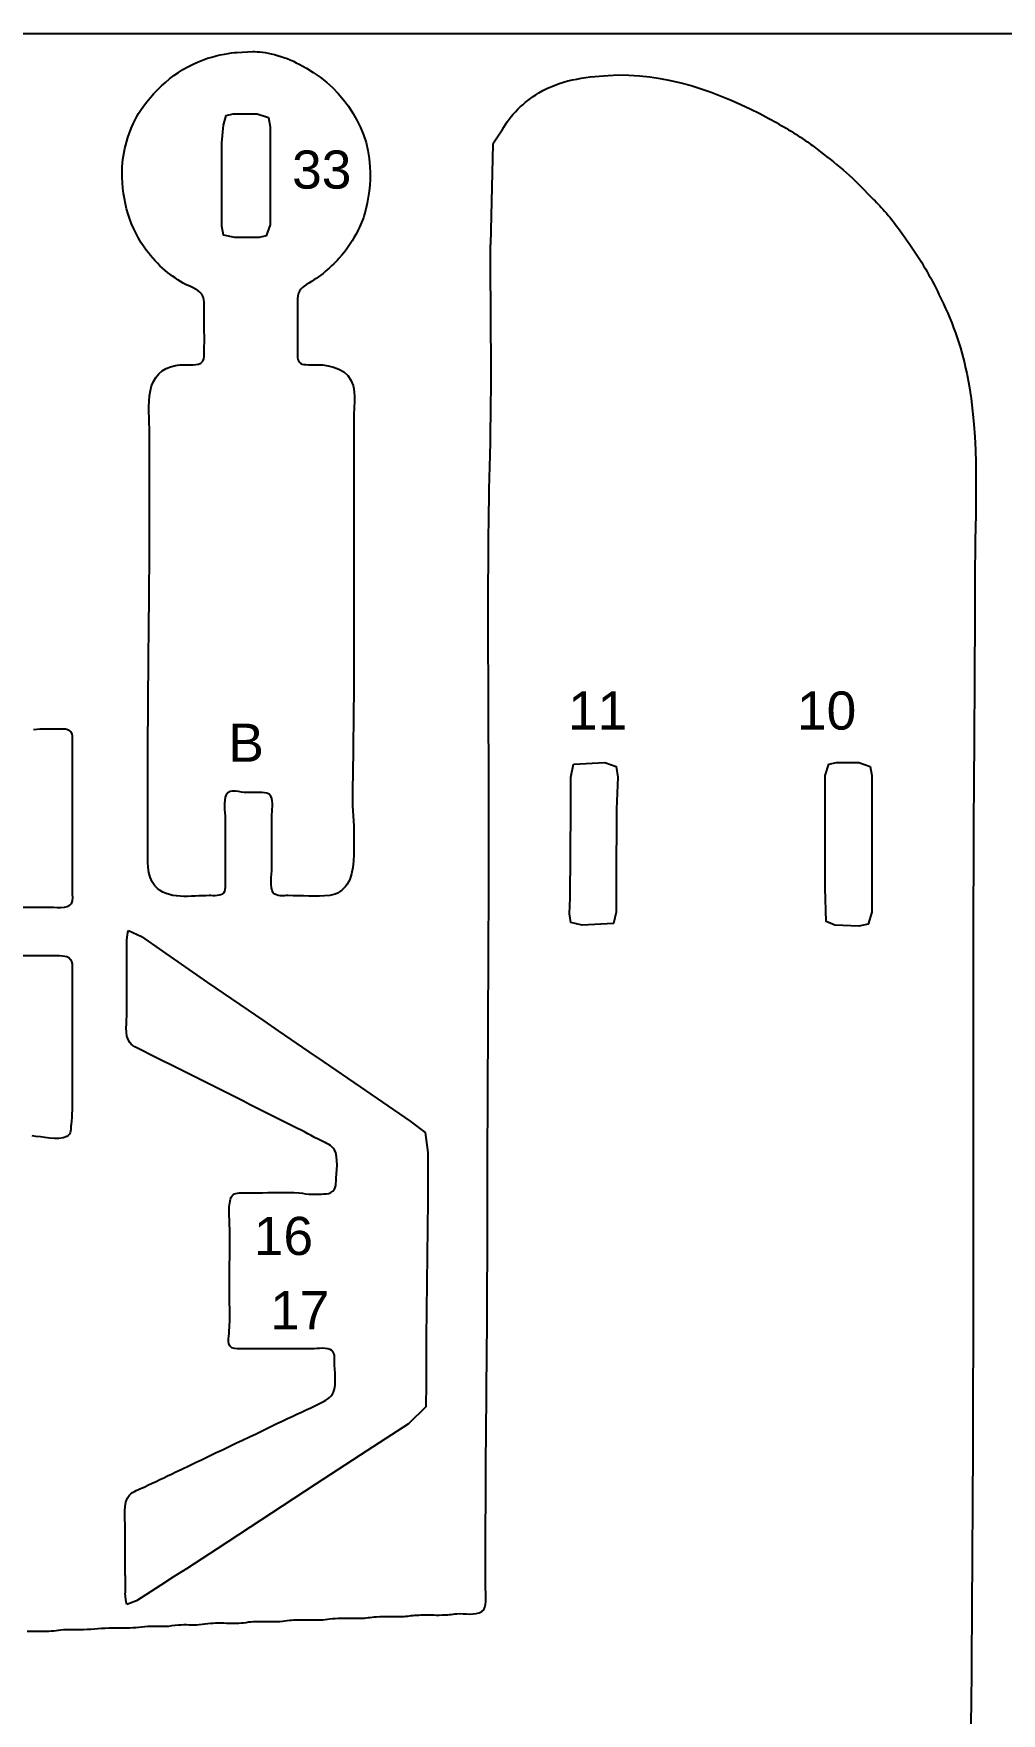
# Model space of a CAD drawing. Header units: millimetres. Extents: x 0 to 325, y 0 to 235.
# Drawn here: x 120.5 to 183.9, y 124.9 to 235 of the extents above; entities that cross this region are included whole.
import ezdxf
from ezdxf.enums import TextEntityAlignment as Align

# ---------------------------------------------------------------- set-up
doc = ezdxf.new("R2010")
doc.units = ezdxf.units.MM
for name, color, linetype in [('Cut', 7, 'Continuous'), ('Stege', 5, 'Continuous'), ('Text', 1, 'Continuous')]:
    doc.layers.add(name, color=color, linetype=linetype)
doc.styles.add('textstyle41', font='')
doc.styles.add('textstyle43', font='')
doc.styles.add('textstyle44', font='')
doc.styles.add('textstyle47', font='')
doc.styles.add('textstyle8', font='')
doc.styles.add('textstyle9', font='')
doc.styles.get('textstyle41').set_extended_font_data('Arial')
doc.styles.get('textstyle43').set_extended_font_data('Arial')
doc.styles.get('textstyle44').set_extended_font_data('Arial')
doc.styles.get('textstyle47').set_extended_font_data('Arial')
doc.styles.get('textstyle8').set_extended_font_data('Arial')
doc.styles.get('textstyle9').set_extended_font_data('Arial')

msp = doc.modelspace()

# ---------------------------------------------------------------- linework, layer by layer
at = {"layer": 'Cut'}
for p, q in [((0, 235), (325, 235)), ((151.21, 228.67), (150.58, 227.76)), ((150.58, 227.76), (150.44, 221.18))]:
    msp.add_line(p, q, dxfattribs=at)
for points in [[(133.12, 229.64), (133.58, 229.74), (135.16, 229.74), (135.9, 229.5), (136.01, 228.9), (136.01, 227.95), (136.01, 223.53), (136, 222.47), (135.74, 221.74), (135.27, 221.63), (133.69, 221.63), (132.95, 221.8), (132.84, 222.37), (132.84, 223.31), (132.84, 227.85), (132.95, 229.01)], [(155.88, 187.12), (157.92, 187.23), (158.66, 186.98), (158.77, 186.28), (158.69, 184.17), (158.68, 179.43), (158.66, 177.42), (158.49, 176.69), (156.45, 176.58), (155.71, 176.75), (155.61, 177.32), (155.66, 178.37), (155.71, 184.17), (155.71, 186.28)], [(172.61, 187.12), (173.1, 187.23), (174.58, 187.23), (175.32, 186.98), (175.42, 186.38), (175.42, 184.91), (175.42, 179.64), (175.42, 177.42), (175.18, 176.63), (174.58, 176.51), (173, 176.58), (172.43, 176.82), (172.37, 179), (172.37, 184.17), (172.37, 186.38)]]:
    msp.add_lwpolyline(points, close=True, dxfattribs=at)
for points in [[(128.1, 203.29), (128.1, 208.77)], [(141.49, 206.76), (141.49, 195.38)], [(127.99, 181.68), (127.99, 187.37)], [(123.03, 186.7), (123.03, 180.48), (123.03, 178.79)], [(133.05, 183.57), (133.05, 180.09)], [(136.11, 180.3), (136.11, 183.68)], [(121.45, 177.74), (118.18, 177.74)], [(126.72, 176.22), (127.57, 175.84), (128.94, 174.87), (131.89, 172.81), (135.58, 170.31), (136.53, 169.65), (138.53, 168.28), (139.48, 167.63), (141.9, 165.98), (145.17, 163.74), (146.16, 162.99), (146.33, 161.67), (146.33, 158.51), (146.22, 149.55), (146.22, 146.49), (146.19, 145.02), (145.06, 143.9), (143.59, 142.94), (141.9, 141.84), (138.95, 139.91), (132.52, 135.7), (130.52, 134.4), (129.67, 133.86), (128.83, 133.32), (127.25, 132.29), (126.62, 132.05)], [(126.62, 170.84), (126.62, 174.11)], [(123.03, 171.84), (123.03, 165.41)], [(138.74, 148.81), (135.16, 148.81)], [(126.51, 133.95), (126.51, 137.11)], [(150.12, 133.05), (150.12, 137.16)]]:
    msp.add_lwpolyline(points, dxfattribs=at)
for points in [[(127.51, 229.96), (128.53, 231.51), (130.1, 232.79), (131.9, 233.38)], [(131.9, 233.38), (132.62, 233.62), (133.48, 233.75), (133.82, 233.77)], [(134.87, 233.82), (135.54, 233.84), (136.94, 233.56), (137.9, 232.99)], [(137.9, 232.99), (140.46, 231.74), (142.41, 229.15), (142.54, 226.27)], [(158.14, 232.26), (161.78, 232.5), (165.49, 231.17), (168.68, 229.44)], [(153.6, 231.11), (154.96, 231.95), (156.59, 232.16), (158.14, 232.26)], [(152.23, 230.04), (152.65, 230.45), (153.1, 230.8), (153.6, 231.11)], [(126.31, 226.27), (126.37, 227.5), (126.83, 228.94), (127.51, 229.96)], [(151.21, 228.67), (151.46, 229.2), (151.82, 229.62), (152.23, 230.04)], [(168.68, 229.44), (169.55, 228.96), (170.41, 228.46), (171.21, 227.9)], [(171.21, 227.9), (171.5, 227.69), (171.77, 227.48), (172.05, 227.26)], [(172.05, 227.26), (172.61, 226.83), (173.2, 226.37), (173.74, 225.9)], [(127.75, 221), (126.68, 222.53), (126.23, 224.4), (126.31, 226.27)], [(142.54, 226.27), (142.59, 225.19), (142.47, 224.13), (142.16, 223.1)], [(173.74, 225.9), (174.29, 225.41), (174.8, 224.86), (175.32, 224.34)], [(175.32, 224.34), (175.6, 224.06), (175.88, 223.8), (176.14, 223.5)], [(176.14, 223.5), (176.79, 222.78), (177.35, 221.97), (177.91, 221.18)], [(142.16, 223.1), (142.03, 222.65), (141.84, 222.26), (141.61, 221.84)], [(141.61, 221.84), (141.3, 221.26), (140.95, 220.76), (140.51, 220.26)], [(128.94, 219.63), (128.48, 220.06), (128.11, 220.49), (127.75, 221)], [(140.51, 220.26), (140.28, 219.99), (140.02, 219.77), (139.76, 219.53)], [(150.41, 207.37), (150.53, 211.95), (150.44, 216.58), (150.44, 221.18)], [(177.91, 221.18), (178.65, 220.14), (179.26, 219.06), (179.82, 217.91)], [(130.31, 218.65), (129.82, 218.94), (129.37, 219.24), (128.94, 219.63)], [(139.76, 219.53), (139.37, 219.19), (138.97, 218.92), (138.54, 218.65)], [(131.52, 217.92), (131.23, 218.3), (130.7, 218.42), (130.31, 218.65)], [(138.54, 218.65), (138.09, 218.38), (137.83, 218.18), (137.8, 217.62)], [(131.68, 216.88), (131.68, 217.23), (131.73, 217.62), (131.52, 217.92)], [(131.68, 214.14), (131.7, 214.95), (131.68, 216.05), (131.68, 216.88)], [(137.8, 217.62), (137.76, 216.6), (137.8, 215.38), (137.8, 214.35)], [(179.82, 217.91), (180.63, 216.3), (181.28, 214.53), (181.64, 212.75)], [(131.58, 213.54), (131.7, 213.73), (131.68, 213.93), (131.68, 214.14)], [(137.8, 214.35), (137.8, 214.08), (137.74, 213.67), (137.91, 213.47)], [(128.15, 211.61), (128.31, 212.48), (128.92, 213.09), (129.79, 213.25)], [(129.79, 213.25), (130.15, 213.32), (130.59, 213.29), (130.95, 213.3)], [(130.95, 213.3), (131.18, 213.31), (131.43, 213.32), (131.58, 213.54)], [(137.91, 213.47), (138.02, 213.33), (138.17, 213.32), (138.33, 213.31)], [(138.33, 213.31), (138.55, 213.29), (138.83, 213.3), (139.06, 213.3)], [(139.06, 213.3), (140.02, 213.3), (141.16, 212.98), (141.44, 211.93)], [(181.64, 212.75), (182.54, 208.35), (182.17, 203.72), (182.17, 199.25)], [(128.1, 208.77), (128.1, 209.69), (127.98, 210.71), (128.15, 211.61)], [(141.44, 211.93), (141.6, 211.35), (141.49, 210.73), (141.49, 210.14)], [(141.49, 210.14), (141.48, 209.01), (141.49, 207.89), (141.49, 206.76)], [(150.33, 183.65), (150.33, 191.55), (150.2, 199.49), (150.41, 207.37)], [(127.99, 187.37), (127.99, 192.68), (128.1, 197.97), (128.1, 203.29)], [(182.17, 199.25), (182.17, 191.98), (182.07, 184.7), (182.07, 177.43)], [(141.49, 195.38), (141.49, 191.93), (141.45, 188.49), (141.39, 185.05)], [(120.5, 189.4), (121.05, 189.47), (121.65, 189.44), (122.19, 189.44)], [(122.19, 189.44), (122.42, 189.44), (122.76, 189.48), (122.92, 189.27)], [(122.92, 189.27), (123.07, 189.08), (123.03, 188.83), (123.03, 188.6)], [(123.03, 188.6), (123.04, 188.03), (123.03, 187.29), (123.03, 186.7)], [(133.12, 185.12), (132.92, 184.72), (133.05, 184.02), (133.05, 183.57)], [(134.43, 185.26), (134.1, 185.26), (133.34, 185.56), (133.12, 185.12)], [(135.48, 185.26), (135.24, 185.27), (134.7, 185.26), (134.43, 185.26)], [(136.05, 185.02), (135.92, 185.27), (135.68, 185.25), (135.48, 185.26)], [(136.11, 183.68), (136.11, 184.06), (136.22, 184.67), (136.05, 185.02)], [(141.39, 185.05), (141.37, 184.18), (141.51, 183.3), (141.49, 182.41)], [(150.23, 154.66), (150.23, 164.33), (150.33, 174), (150.33, 183.65)], [(128.45, 179.15), (127.88, 179.82), (127.99, 180.86), (127.99, 181.68)], [(141.49, 182.41), (141.46, 181.48), (141.59, 180.02), (141.04, 179.25)], [(133.05, 180.09), (133.05, 179.79), (133.07, 179.43), (133.05, 179.15)], [(136.22, 178.68), (135.95, 179.03), (136.11, 179.88), (136.11, 180.3)], [(123.03, 178.79), (123.03, 178.54), (123.08, 178.22), (122.97, 177.98)], [(132, 178.51), (130.88, 178.51), (129.25, 178.19), (128.45, 179.15)], [(132.95, 178.68), (132.77, 178.46), (132.31, 178.51), (132, 178.51)], [(133.05, 179.15), (133.05, 178.99), (133.06, 178.82), (132.95, 178.68)], [(137.17, 178.51), (136.89, 178.51), (136.42, 178.44), (136.22, 178.68)], [(139.91, 178.52), (139.01, 178.43), (138.07, 178.51), (137.17, 178.51)], [(141.04, 179.25), (140.76, 178.86), (140.4, 178.58), (139.91, 178.52)], [(122.97, 177.98), (122.77, 177.58), (121.83, 177.74), (121.45, 177.74)], [(182.07, 177.43), (182.07, 157.95), (182.09, 138.51), (181.87, 120.78)], [(126.62, 175.59), (126.63, 175.88), (126.67, 176.04), (126.72, 176.22)], [(126.62, 174.11), (126.62, 174.54), (126.61, 175.19), (126.62, 175.59)], [(117.66, 174.58), (118.95, 174.57), (120.26, 174.58), (121.56, 174.58)], [(121.56, 174.58), (121.83, 174.58), (122.14, 174.59), (122.4, 174.57)], [(122.4, 174.57), (122.59, 174.55), (122.79, 174.53), (122.92, 174.33)], [(122.92, 174.33), (123.04, 174.15), (123.03, 173.96), (123.03, 173.73)], [(123.03, 173.73), (123.04, 173.13), (123.03, 172.45), (123.03, 171.84)], [(126.8, 168.88), (126.44, 169.34), (126.62, 170.29), (126.62, 170.84)], [(127.78, 168.28), (127.45, 168.45), (127.04, 168.58), (126.8, 168.88)], [(129.88, 167.23), (129.18, 167.58), (128.46, 167.92), (127.78, 168.28)], [(137.58, 163.36), (135.02, 164.64), (132.46, 165.95), (129.88, 167.23)], [(123.03, 165.41), (123.03, 164.78), (123.03, 164.12), (122.96, 163.51)], [(122.96, 163.51), (122.92, 163.24), (122.98, 162.87), (122.68, 162.73)], [(139.37, 162.44), (138.76, 162.74), (138.17, 163.07), (137.58, 163.36)], [(122.68, 162.73), (122.09, 162.43), (121.04, 162.72), (120.4, 162.76)], [(140.21, 161.86), (140.04, 162.16), (139.67, 162.29), (139.37, 162.44)], [(140.32, 159.77), (140.34, 160.34), (140.5, 161.38), (140.21, 161.86)], [(140.21, 159.27), (140.31, 159.43), (140.31, 159.6), (140.32, 159.77)], [(133.36, 156.4), (133.36, 157.07), (133.23, 158.02), (133.4, 158.61)], [(133.4, 158.61), (133.5, 159), (133.75, 159.02), (134.1, 159.03)], [(134.1, 159.03), (134.43, 159.05), (134.82, 159.04), (135.16, 159.04)], [(135.16, 159.04), (136.05, 159.04), (137.01, 159.09), (137.9, 159.03)], [(137.9, 159.03), (138.19, 159.01), (138.45, 158.94), (138.74, 158.94)], [(138.74, 158.94), (138.97, 158.95), (139.48, 158.95), (139.69, 158.97)], [(139.69, 158.97), (139.89, 158.99), (140.08, 159.05), (140.21, 159.27)], [(133.36, 151.13), (133.3, 152.88), (133.36, 154.65), (133.36, 156.4)], [(150.12, 137.16), (150.12, 143.01), (150.23, 148.84), (150.23, 154.66)], [(133.29, 149.65), (133.34, 150.13), (133.37, 150.65), (133.36, 151.13)], [(133.37, 148.98), (133.22, 149.17), (133.26, 149.41), (133.29, 149.65)], [(134, 148.81), (133.79, 148.82), (133.51, 148.79), (133.37, 148.98)], [(135.16, 148.81), (134.79, 148.81), (134.35, 148.8), (134, 148.81)], [(140.05, 148.7), (139.75, 148.94), (139.1, 148.81), (138.74, 148.81)], [(140.22, 147.97), (140.21, 148.2), (140.25, 148.54), (140.05, 148.7)], [(140.15, 145.97), (140.37, 146.52), (140.22, 147.38), (140.22, 147.97)], [(139.27, 145.25), (139.61, 145.43), (140, 145.59), (140.15, 145.97)], [(136.84, 144.1), (137.65, 144.48), (138.47, 144.85), (139.27, 145.25)], [(129.78, 140.72), (132.13, 141.86), (134.5, 142.96), (136.84, 144.1)], [(127.78, 139.77), (128.44, 140.09), (129.11, 140.4), (129.78, 140.72)], [(126.51, 137.11), (126.51, 137.71), (126.33, 138.72), (126.76, 139.2)], [(126.76, 139.2), (127.02, 139.49), (127.42, 139.6), (127.78, 139.77)], [(126.62, 132.05), (126.55, 132.28), (126.52, 132.49), (126.51, 132.79)], [(149.88, 131.6), (150.24, 131.84), (150.12, 132.65), (150.12, 133.05)], [(136.63, 130.95), (136.87, 130.96), (137.05, 130.99), (137.26, 131.02)], [(137.26, 131.02), (137.59, 131.06), (138.08, 131.05), (138.42, 131.05)], [(138.42, 131.05), (138.75, 131.05), (138.96, 131.04), (139.27, 131.05)], [(139.27, 131.05), (139.52, 131.06), (139.69, 131.08), (139.9, 131.11)], [(139.9, 131.11), (140.13, 131.14), (140.39, 131.15), (140.64, 131.16)], [(140.64, 131.16), (141.15, 131.16), (141.46, 131.15), (141.9, 131.16)], [(141.9, 131.16), (142.29, 131.16), (142.55, 131.22), (142.96, 131.25)], [(142.96, 131.25), (143.24, 131.27), (143.64, 131.26), (143.9, 131.26)], [(143.9, 131.26), (144.12, 131.26), (144.29, 131.26), (144.54, 131.26)], [(144.54, 131.26), (144.88, 131.27), (145.15, 131.32), (145.49, 131.35)], [(145.49, 131.35), (145.79, 131.38), (146.26, 131.37), (146.54, 131.37)], [(146.54, 131.37), (146.78, 131.37), (146.98, 131.36), (147.28, 131.37)], [(147.28, 131.37), (147.64, 131.37), (147.88, 131.42), (148.23, 131.45)], [(148.23, 131.45), (148.74, 131.5), (149.44, 131.3), (149.88, 131.6)], [(120.08, 130.31), (120.39, 130.31), (120.73, 130.31), (121.03, 130.31)], [(121.03, 130.31), (121.24, 130.31), (121.43, 130.3), (121.66, 130.32)], [(121.66, 130.32), (121.88, 130.33), (122.07, 130.38), (122.29, 130.4)], [(122.29, 130.4), (122.76, 130.44), (123.29, 130.4), (123.77, 130.42)], [(123.77, 130.42), (124.4, 130.45), (125.04, 130.52), (125.67, 130.52)], [(125.67, 130.52), (126.01, 130.52), (126.28, 130.52), (126.62, 130.52)], [(126.62, 130.52), (127.13, 130.53), (127.63, 130.63), (128.2, 130.63)], [(128.2, 130.63), (128.55, 130.63), (128.82, 130.62), (129.15, 130.63)], [(129.15, 130.63), (129.44, 130.64), (129.69, 130.7), (129.99, 130.72)], [(129.99, 130.72), (130.49, 130.76), (130.92, 130.71), (131.36, 130.74)], [(131.36, 130.74), (131.62, 130.76), (131.83, 130.81), (132.1, 130.83)], [(132.1, 130.83), (132.51, 130.86), (133.06, 130.84), (133.47, 130.84)], [(133.47, 130.84), (133.68, 130.84), (133.88, 130.83), (134.1, 130.85)], [(134.1, 130.85), (134.32, 130.86), (134.52, 130.91), (134.73, 130.93)], [(134.73, 130.93), (135.06, 130.96), (135.45, 130.94), (135.79, 130.94)], [(135.79, 130.94), (136.11, 130.94), (136.33, 130.94), (136.63, 130.95)]]:
    msp.add_open_spline(points, degree=3, dxfattribs=at)
at = {"layer": 'Stege'}
for p, q in [((133.82, 233.77), (134.87, 233.82)), ((126.51, 133.95), (126.51, 132.79))]:
    msp.add_line(p, q, dxfattribs=at)

# ---------------------------------------------------------------- texts
at = {"layer": 'Text'}
for s, style, p in [('33', 'textstyle41', (139.38, 226.09)), ('11', 'textstyle43', (157.46, 190.64)), ('10', 'textstyle44', (172.46, 190.64)), ('B', 'textstyle47', (134.43, 188.53)), ('16', 'textstyle9', (136.87, 156.21)), ('17', 'textstyle8', (137.94, 151.34))]:
    msp.add_text(s, height=2.5, dxfattribs=dict(at, style=style)).set_placement(p, align=Align.MIDDLE_CENTER)

doc.saveas('drawing.dxf')
